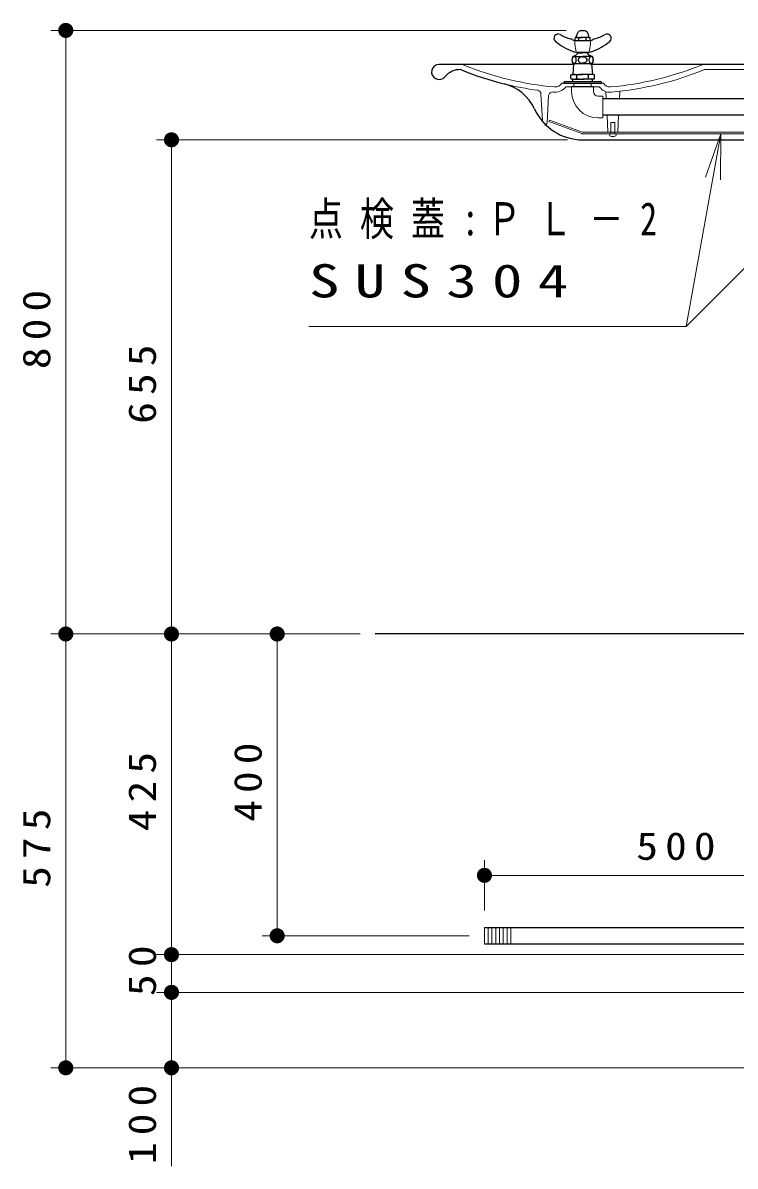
# Model space of a CAD drawing. Units: millimetres on the paper, scale 1:20. Extents: x -365 to 0, y -75 to 257.
# Drawn here: x -143.7 to -96.5, y 74.6 to 150.3 of the extents above; entities that cross this region are included whole.
import ezdxf

# ---------------------------------------------------------------- set-up
doc = ezdxf.new("R2010")
doc.units = ezdxf.units.MM
doc.linetypes.add('USER1', pattern=[4.5, 2.5, -2])
doc.layers.add('1_20', color=7, linetype='Continuous', lineweight=13)
doc.styles.add('ＭＳ ゴシック', font='')
doc.styles.get('ＭＳ ゴシック').set_extended_font_data('MS Gothic')

# ---------------------------------------------------------------- blocks, each defined once
blk = doc.blocks.new('filled_dot')
at = {"color": 0, "linetype": 'Continuous', "lineweight": -2, "const_width": 1.25}
blk.add_lwpolyline([(-0.625, 0, 1), (0.625, 0, 1)], format="xyb", close=True, dxfattribs=at)

msp = doc.modelspace()

# ---------------------------------------------------------------- linework, layer by layer
at = {"layer": '1_20'}
for p, q in [((-107.723, 149.828), (-141.858, 149.828)), ((-140.858, 109.828), (-140.858, 149.828)), ((-88.782, 147.228), (-98.566, 147.228)), ((-105.26, 146.328), (-108.01, 146.328)), ((-107.21, 146.328), (-107.21, 146.078)), ((-106.06, 146.328), (-106.06, 146.078)), ((-109.296, 143.836), (-109.39, 145.623)), ((-108.886, 145.51), (-108.981, 143.71)), ((-105.505, 146.078), (-107.765, 146.078)), ((-105.102, 145.779), (-105.075, 145.27)), ((-104.168, 145.793), (-104.196, 145.258)), ((-105.018, 144.185), (-104.96, 143.078)), ((-104.252, 144.185), (-104.31, 143.078)), ((-108.835, 143.878), (-108.869, 143.784)), ((-108.869, 143.784), (-106.686, 142.99)), ((-108.835, 143.878), (-106.635, 143.078)), ((-107.635, 142.578), (-134.858, 142.578)), ((-133.858, 109.828), (-133.858, 142.578)), ((-90.735, 143.078), (-106.635, 143.078)), ((-90.735, 142.978), (-106.618, 142.978)), ((-104.873, 142.958), (-104.873, 142.978)), ((-104.723, 142.808), (-104.548, 142.808)), ((-104.398, 142.958), (-104.398, 142.978)), ((-97.471, 142.975), (-99.784, 130.215)), ((-98.498, 140.112), (-97.471, 142.975)), ((-97.471, 142.975), (-98.006, 140.023)), ((-97.471, 142.975), (-97.514, 139.933)), ((-121.364, 109.828), (-141.858, 109.828)), ((-121.364, 109.828), (-141.858, 109.828)), ((-140.858, 81.078), (-140.858, 109.828)), ((-121.364, 109.828), (-134.858, 109.828)), ((-133.858, 88.578), (-133.858, 109.828)), ((-121.364, 109.828), (-127.858, 109.828)), ((-126.858, 89.828), (-126.858, 109.828)), ((-113.135, 91.508), (-113.135, 94.832)), ((-113.135, 93.832), (-88.135, 93.832)), ((-114.138, 89.828), (-127.858, 89.828)), ((-87.635, 88.578), (-134.858, 88.578)), ((-133.858, 86.078), (-133.858, 88.578)), ((-90.135, 86.078), (-134.858, 86.078)), ((-133.858, 74.563), (-133.858, 86.078)), ((-90.135, 81.078), (-141.858, 81.078)), ((-90.135, 81.078), (-134.858, 81.078))]:
    msp.add_line(p, q, dxfattribs=at)
at = {"layer": '1_20', "lineweight": 25}
for p, q in [((-107.06, 149.363), (-107.126, 149.345)), ((-107.126, 149.163), (-107.126, 149.345)), ((-107.06, 149.363), (-106.635, 149.363)), ((-107.06, 149.363), (-107.053, 149.363)), ((-107.053, 149.363), (-107.053, 149.42)), ((-106.881, 149.163), (-106.881, 149.345)), ((-106.723, 149.828), (-106.548, 149.828)), ((-106.21, 149.363), (-106.635, 149.363)), ((-106.39, 149.163), (-106.39, 149.345)), ((-106.218, 149.363), (-106.218, 149.42)), ((-106.21, 149.363), (-106.218, 149.363)), ((-106.21, 149.363), (-106.144, 149.345)), ((-106.144, 149.163), (-106.144, 149.345)), ((-107.16, 149.163), (-106.11, 149.163)), ((-107.285, 148.096), (-106.635, 148.096)), ((-107.01, 148.388), (-106.261, 148.388)), ((-106.935, 148.346), (-106.635, 148.346)), ((-106.873, 148.346), (-106.873, 148.388)), ((-106.335, 148.346), (-106.635, 148.346)), ((-105.985, 148.096), (-106.635, 148.096)), ((-106.398, 148.346), (-106.398, 148.388)), ((-115.585, 147.578), (-116.135, 147.578)), ((-107.168, 147.578), (-116.135, 147.578)), ((-107.285, 147.646), (-105.985, 147.646)), ((-107.235, 147.603), (-107.285, 146.903)), ((-107.235, 147.603), (-107.235, 147.646)), ((-88.782, 147.578), (-106.102, 147.578)), ((-106.035, 147.603), (-106.035, 147.646)), ((-106.035, 147.603), (-105.985, 146.903)), ((-107.885, 146.328), (-107.885, 146.378)), ((-107.885, 146.328), (-105.385, 146.328)), ((-107.81, 146.453), (-105.46, 146.453)), ((-107.415, 146.875), (-107.31, 146.903)), ((-107.415, 146.631), (-107.415, 146.875)), ((-107.415, 146.631), (-107.31, 146.603)), ((-107.31, 146.903), (-106.635, 146.903)), ((-107.285, 146.903), (-107.31, 146.903)), ((-107.31, 146.603), (-106.635, 146.603)), ((-107.285, 146.603), (-107.31, 146.603)), ((-107.285, 146.453), (-107.285, 146.603)), ((-107.025, 146.631), (-107.025, 146.875)), ((-105.96, 146.903), (-106.635, 146.903)), ((-105.96, 146.603), (-106.635, 146.603)), ((-106.245, 146.631), (-106.245, 146.875)), ((-105.985, 146.453), (-105.985, 146.603)), ((-105.856, 146.875), (-105.96, 146.903)), ((-105.856, 146.631), (-105.96, 146.603)), ((-105.856, 146.631), (-105.856, 146.875)), ((-105.385, 146.328), (-105.385, 146.378)), ((-106.635, 142.578), (-91.635, 142.578)), ((-89.196, 109.828), (-120.364, 109.828))]:
    msp.add_line(p, q, dxfattribs=at)
at = {"layer": '1_20', "color": 4}
for p, q in [((-105.91, 146.103), (-107.36, 146.103)), ((-107.36, 146.103), (-107.36, 145.778)), ((-105.91, 146.103), (-105.91, 145.778)), ((-105.285, 145.478), (-105.61, 145.478)), ((-105.285, 145.478), (-105.285, 144.028)), ((-105.285, 144.028), (-105.61, 144.028)), ((-113.138, 90.37), (-113.138, 89.285)), ((-112.888, 90.37), (-112.888, 89.285)), ((-112.638, 90.37), (-112.638, 89.285)), ((-112.388, 90.37), (-112.388, 89.285)), ((-112.138, 90.37), (-112.138, 89.285)), ((-111.888, 90.37), (-111.888, 89.285)), ((-111.638, 90.37), (-111.638, 89.285)), ((-111.388, 90.37), (-111.388, 89.285))]:
    msp.add_line(p, q, dxfattribs=at)
at = {"layer": '1_20', "color": 4, "lineweight": 25}
for p, q in [((-89.485, 145.295), (-105.285, 145.295)), ((-89.485, 144.21), (-105.285, 144.21)), ((-113.138, 90.37), (-89.485, 90.37)), ((-113.138, 89.285), (-89.485, 89.285))]:
    msp.add_line(p, q, dxfattribs=at)
at = {"layer": '1_20', "linetype": 'USER1'}
for p, q in [((-104.76, 142.978), (-104.76, 143.728)), ((-104.76, 143.728), (-104.51, 143.728)), ((-104.51, 142.978), (-104.51, 143.728))]:
    msp.add_line(p, q, dxfattribs=at)
at = {"layer": '1_20', "lineweight": 25}
for points in [[(-106.635, 148.084), (-106.673, 148.082), (-106.711, 148.076), (-106.747, 148.067), (-106.781, 148.055), (-106.813, 148.04), (-106.841, 148.021), (-106.867, 148.001), (-106.888, 147.978), (-106.905, 147.953), (-106.917, 147.926), (-106.924, 147.899), (-106.927, 147.871), (-106.924, 147.844), (-106.917, 147.817), (-106.905, 147.79), (-106.888, 147.765), (-106.867, 147.742), (-106.841, 147.722), (-106.813, 147.703), (-106.781, 147.688), (-106.747, 147.676), (-106.711, 147.667), (-106.673, 147.661), (-106.635, 147.659)], [(-106.635, 148.084), (-106.597, 148.082), (-106.56, 148.076), (-106.523, 148.067), (-106.489, 148.055), (-106.457, 148.04), (-106.429, 148.021), (-106.404, 148.001), (-106.382, 147.978), (-106.366, 147.953), (-106.353, 147.926), (-106.346, 147.899), (-106.343, 147.871), (-106.346, 147.844), (-106.353, 147.817), (-106.366, 147.79), (-106.382, 147.765), (-106.404, 147.742), (-106.429, 147.722), (-106.457, 147.703), (-106.489, 147.688), (-106.523, 147.676), (-106.56, 147.667), (-106.597, 147.661), (-106.635, 147.659)]]:
    msp.add_lwpolyline(points, dxfattribs=at)
at = {"layer": '1_20'}
msp.add_lwpolyline([(-91.3, 138.7), (-99.784, 130.215), (-124.753, 130.215)], dxfattribs=at)
at = {"layer": '1_20', "lineweight": 25}
for centre, radius, start, end in [((-108.26, 149.313), 0.275, 60.98572, 230.5887), ((-106.672, 152.177), 3, 240.98572, 255.58543), ((-107.481, 149.029), 0.25, 50.12203, 75.58543), ((-107.003, 148.927), 0.436, 73.65711, 106.34289), ((-106.635, 149.42), 0.417, 102.09779, 180), ((-106.635, 147.645), 1.718, 90, 98.21321), ((-106.635, 147.645), 1.718, 81.78679, 90), ((-106.635, 149.42), 0.417, 0, 77.90221), ((-106.267, 148.927), 0.436, 73.65711, 106.34289), ((-105.79, 149.029), 0.25, 104.41457, 129.87797), ((-106.599, 152.177), 3, 284.41457, 299.01428), ((-105.01, 149.313), 0.275, 309.4113, 119.01428), ((-105.895, 152.191), 4, 230.5887, 249.94673), ((-107.16, 149.413), 0.25, 230.12203, 270), ((-106.11, 149.413), 0.25, 270, 309.87797), ((-107.375, 152.191), 4, 290.05327, 309.4113), ((-106.911, 147.871), 0.436, 148.95178, 211.04822), ((-107.044, 147.871), 0.3, 149.43181, 210.56819), ((-107.198, 147.962), 0.121, 30.56819, 149.43181), ((-107.497, 148.764), 0.7, 287.64555, 323.42981), ((-107.01, 149.138), 0.75, 249.94673, 270), ((-107.352, 147.871), 0.3, 329.43181, 30.56819), ((-105.773, 148.764), 0.7, 216.57019, 252.35445), ((-106.261, 149.138), 0.75, 270, 290.05327), ((-105.918, 147.871), 0.3, 149.43181, 210.56819), ((-106.072, 147.962), 0.121, 30.56819, 149.43181), ((-106.359, 147.871), 0.436, 328.95178, 31.04822), ((-106.226, 147.871), 0.3, 329.43181, 30.56819), ((-116.135, 147.078), 0.5, 89.99998, 320.44106), ((-114.755, 145.938), 1.29, 87.59698, 140.44107), ((-106.635, 167.086), 21.435, 247.88751, 255.99735), ((-107.198, 147.78), 0.121, 210.56819, 329.43181), ((-106.072, 147.78), 0.121, 210.56819, 329.43181), ((-112.548, 143.377), 3, 24.54853, 75.99735), ((-107.81, 146.378), 0.075, 90, 180), ((-107.22, 146.21), 0.693, 73.65711, 106.34289), ((-107.22, 147.295), 0.693, 253.65711, 286.34289), ((-106.635, 144.175), 2.728, 90, 98.21321), ((-106.635, 149.331), 2.728, 261.78679, 270), ((-106.635, 144.175), 2.728, 81.78679, 90), ((-106.635, 149.331), 2.728, 270, 278.21321), ((-106.051, 146.21), 0.693, 73.65711, 106.34289), ((-106.051, 147.295), 0.693, 253.65711, 286.34289), ((-105.46, 146.378), 0.075, 0, 90), ((-106.635, 146.078), 3.5, 204.54853, 270)]:
    msp.add_arc(centre, radius, start, end, dxfattribs=at)
at = {"layer": '1_20'}
for centre, radius, start, end in [((-104.192, 149.178), 2.968, 181.25418, 194.27399), ((-109.078, 149.178), 2.968, 345.72601, 358.74582), ((-114.83, 146.578), 1, 68.21929, 89.99998), ((-106.635, 167.086), 21.085, 248.21938, 264.96565), ((-106.635, 167.086), 21.085, 275.03433, 291.7806), ((-106.635, 167.086), 21.435, 275.05782, 292.1125), ((-98.44, 146.578), 1, 89.99998, 111.78073), ((-106.635, 167.086), 21.435, 255.99735, 262.03609), ((-108.442, 146.58), 0.5, 264.9656, 329.62984), ((-104.829, 146.58), 0.5, 210.37014, 275.03439), ((-109.64, 145.61), 0.25, 3, 82.03608), ((-108.637, 145.497), 0.25, 80.22895, 177), ((-108.45, 146.581), 0.85, 260.22895, 323.67259), ((-104.82, 146.581), 0.85, 216.32741, 275.05775), ((-109.196, 143.842), 0.1, 183, 221.12134), ((-109.08, 143.715), 0.1, 224.01003, 357), ((-106.618, 143.178), 0.2, 250, 270), ((-104.723, 142.958), 0.15, 179.99999, 269.99997), ((-104.548, 142.958), 0.15, 269.99999, 0.00001)]:
    msp.add_arc(centre, radius, start, end, dxfattribs=at)
at = {"layer": '1_20', "color": 4}
for radius in [1.75, 0.3]:
    msp.add_arc((-105.61, 145.778), radius, 180, 270, dxfattribs=at)

# ---------------------------------------------------------------- block references
at = {"layer": '1_20', "xscale": 0.4, "yscale": 0.4}
for p, rotation in [((-140.858, 149.828), 270), ((-133.858, 142.578), 270), ((-140.858, 109.828), 270), ((-140.858, 109.828), 90), ((-133.858, 109.828), 90), ((-133.858, 109.828), 270), ((-126.858, 109.828), 270), ((-126.858, 89.828), 90), ((-133.858, 88.578), 270), ((-133.858, 86.078), 270), ((-140.858, 81.078), 90), ((-133.858, 81.078), 90)]:
    msp.add_blockref('filled_dot', p, dxfattribs=dict(at, rotation=rotation))
msp.add_blockref('filled_dot', (-113.135, 93.832), dxfattribs=at)

# ---------------------------------------------------------------- texts
at = {"layer": '1_20', "style": 'ＭＳ ゴシック'}
for s, insert, char_height, attachment_point in [('\\T1.5;\\W0.75;点検蓋:ＰＬ－2', (-124.753, 137.215), 2.199, 4), ('\\T1.5;\\W1.35;SUS304', (-124.753, 133.215), 2.199, 4), ('\\T1.33;\\W1.15;500', (-100.218, 94.832), 1.833, 8)]:
    msp.add_mtext(s, dxfattribs=dict(at, insert=insert, char_height=char_height, attachment_point=attachment_point))
at = {"layer": '1_20', "char_height": 1.833, "attachment_point": 8, "rotation": 90, "style": 'ＭＳ ゴシック'}
for s, insert in [('\\T1.33;\\W1.15;800', (-141.858, 130.245)), ('\\T1.33;\\W1.15;655', (-134.858, 126.619)), ('\\T1.33;\\W1.15;400', (-127.858, 100.244)), ('\\T1.33;\\W1.15;425', (-134.858, 99.619)), ('\\T1.33;\\W1.15;575', (-141.858, 95.869)), ('\\T1.34;\\W1.15;50', (-134.858, 87.755)), ('\\T1.33;\\W1.15;100', (-134.858, 77.563))]:
    msp.add_mtext(s, dxfattribs=dict(at, insert=insert))

doc.saveas('drawing.dxf')
